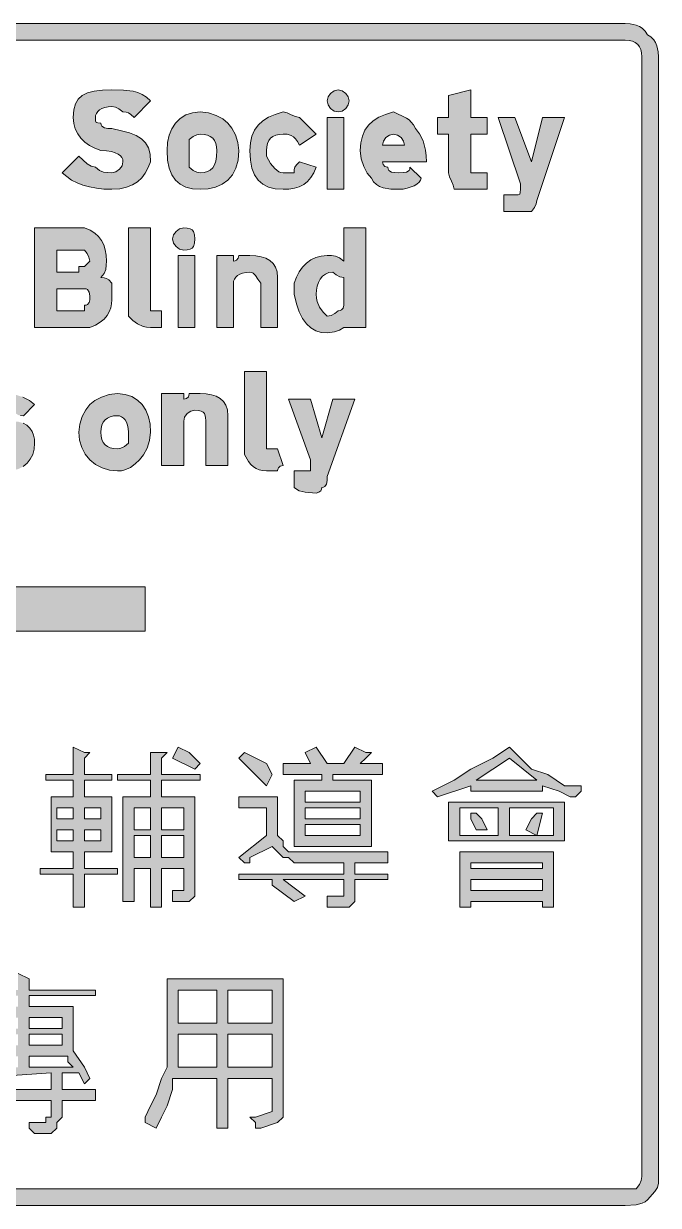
# Model space of a CAD drawing. Header units: metres. Extents: x 124 to 442, y 6 to 263.
# Drawn here: x 304.4 to 442.4, y 6.5 to 263.3 of the extents above; entities that cross this region are included whole.
import ezdxf

# ---------------------------------------------------------------- set-up
doc = ezdxf.new("R2010")
doc.units = ezdxf.units.M
doc.layers.add('FILL_BLACK_000000', color=7, linetype='Continuous', true_color=0x000000)

msp = doc.modelspace()

# ---------------------------------------------------------------- hatches: boundary and pattern name
at = {"layer": 'FILL_BLACK_000000', "true_color": 0x000000}
h = msp.add_hatch(color=7, dxfattribs=at)
h.dxf.hatch_style = 1
h.paths.add_polyline_path([(437.61, 262.98), (438.28, 262.69), (438.92, 262.27), (439.51, 261.67), (440.01, 260.88), (440.8, 260.38), (441.4, 259.79), (441.82, 259.15), (442.11, 258.48), (442.37, 257.17), (442.41, 256.08), (442.41, 13.68), (442.41, 12.48), (442.41, 11.28), (442.2, 10.38), (441.66, 9.48), (440.01, 7.68), (439.51, 7.28), (438.92, 6.99), (437.61, 6.63), (435.21, 6.48), (131.61, 6.48), (129.21, 6.63), (127.9, 6.99), (127.31, 7.28), (126.81, 7.68), (126.1, 8.58), (125.61, 9.48), (125.12, 10.38), (124.41, 11.28), (124.41, 13.68), (124.41, 256.08), (124.45, 257.17), (124.71, 258.48), (125, 259.15), (125.42, 259.79), (126.02, 260.38), (126.81, 260.88), (127.31, 261.67), (127.9, 262.27), (128.54, 262.69), (129.21, 262.98), (130.52, 263.24), (131.61, 263.28), (435.21, 263.28), (436.3, 263.24), (437.61, 262.98)])
h.paths.add_polyline_path([(128.16, 11.88), (128.52, 10.98), (129.21, 10.08), (131.61, 10.08), (435.21, 10.08), (437.61, 10.08), (438.3, 10.98), (438.66, 11.88), (438.79, 12.78), (438.81, 13.68), (438.81, 256.08), (438.75, 256.92), (438.58, 257.65), (438.3, 258.27), (437.91, 258.78), (437.4, 259.17), (436.78, 259.45), (436.05, 259.62), (435.21, 259.68), (131.61, 259.68), (130.73, 259.66), (129.96, 259.53), (129.42, 259.17), (129.26, 258.88), (129.21, 258.48), (128.81, 258.43), (128.52, 258.27), (128.16, 257.73), (128.03, 256.96), (128.01, 256.08), (128.01, 13.68), (128.03, 12.78), (128.16, 11.88)], flags=16)
h = msp.add_hatch(color=7, dxfattribs=at)
h.dxf.hatch_style = 1
h.paths.add_polyline_path([(319.92, 236.19), (318.75, 236.8), (317.73, 237.54), (316.86, 238.38), (316.16, 239.34), (315.64, 240.4), (315.32, 241.59), (315.21, 242.88), (315.32, 244.52), (315.68, 245.84), (316.29, 246.89), (317.16, 247.68), (318.32, 248.25), (319.77, 248.62), (321.53, 248.82), (323.61, 248.88), (326.1, 248.84), (328.26, 248.58), (329.25, 248.29), (330.19, 247.87), (331.11, 247.27), (332.01, 246.48), (328.41, 242.88), (327.7, 243.57), (327.21, 243.93), (326.72, 244.06), (326.01, 244.08), (325.13, 244.77), (324.36, 245.13), (323.61, 245.28), (322.77, 245.23), (322.03, 245.07), (321.42, 244.84), (320.91, 244.53), (320.52, 244.17), (320.23, 243.76), (320.07, 243.33), (320.01, 242.88), (320.03, 242.19), (320.16, 241.83), (320.52, 241.7), (321.21, 241.68), (321.26, 241.28), (321.42, 240.99), (321.96, 240.63), (322.73, 240.5), (323.61, 240.48), (325.69, 240.02), (327.45, 239.52), (328.9, 238.94), (330.06, 238.23), (330.93, 237.35), (331.54, 236.26), (331.9, 234.92), (332.01, 233.28), (331.5, 231.99), (330.87, 230.82), (330.09, 229.8), (329.16, 228.93), (328.06, 228.23), (326.78, 227.71), (325.3, 227.39), (323.61, 227.28), (321.87, 227.34), (320.23, 227.5), (318.72, 227.79), (317.31, 228.18), (316.02, 228.69), (314.83, 229.3), (313.77, 230.04), (312.81, 230.88), (316.41, 234.48), (318.21, 232.83), (319.11, 232.29), (320.01, 232.08), (320.91, 231.39), (321.81, 231.03), (322.71, 230.9), (323.61, 230.88), (324.49, 231.09), (325.26, 231.63), (325.8, 232.4), (326.01, 233.28), (325.95, 233.73), (325.77, 234.16), (325.44, 234.57), (324.96, 234.93), (324.31, 235.24), (323.48, 235.47), (322.45, 235.63), (321.21, 235.68), (319.92, 236.19)])
h = msp.add_hatch(color=7, dxfattribs=at)
h.dxf.hatch_style = 1
h.paths.add_polyline_path([(375, 245.6), (374.46, 244.83), (373.69, 244.29), (372.81, 244.08), (371.93, 244.29), (371.16, 244.83), (370.62, 245.6), (370.41, 246.48), (370.62, 247.36), (371.16, 248.13), (371.93, 248.67), (372.81, 248.88), (373.69, 248.67), (374.46, 248.13), (375, 247.36), (375.21, 246.48), (375, 245.6)])
h = msp.add_hatch(color=7, dxfattribs=at)
h.dxf.hatch_style = 1
h.paths.add_polyline_path([(401.61, 232.08), (401.61, 230.88), (402.81, 230.88), (404.01, 230.88), (405.21, 230.88), (405.21, 227.28), (401.61, 227.28), (398.01, 227.28), (397.82, 228.18), (397.41, 229.08), (397, 229.98), (396.81, 230.88), (396.81, 239.28), (394.41, 239.28), (394.41, 242.88), (396.81, 242.88), (396.81, 247.68), (401.61, 248.88), (401.61, 242.88), (405.21, 242.88), (405.21, 239.28), (401.61, 239.28), (401.61, 232.08)])
h = msp.add_hatch(color=7, dxfattribs=at)
h.dxf.hatch_style = 1
h.paths.add_polyline_path([(350.57, 231.84), (349.82, 230.39), (348.81, 229.23), (347.58, 228.36), (346.15, 227.75), (344.55, 227.39), (342.81, 227.28), (341.12, 227.39), (339.66, 227.75), (338.42, 228.36), (337.41, 229.23), (336.62, 230.39), (336.06, 231.84), (335.72, 233.6), (335.61, 235.68), (335.72, 237.42), (336.06, 239.02), (336.62, 240.45), (337.41, 241.68), (338.42, 242.69), (339.66, 243.44), (341.12, 243.92), (342.81, 244.08), (344.59, 243.87), (346.26, 243.33), (347.7, 242.56), (348.81, 241.68), (349.69, 240.57), (350.46, 239.13), (351, 237.46), (351.21, 235.68), (351.05, 233.6), (350.57, 231.84)])
h.paths.add_polyline_path([(346.18, 237.25), (345.9, 237.87), (345.51, 238.38), (345, 238.77), (344.38, 239.05), (343.65, 239.22), (342.81, 239.28), (342.06, 239.13), (341.29, 238.77), (340.41, 238.08), (340.41, 235.68), (340.41, 232.08), (341.29, 231.39), (342.06, 231.03), (342.81, 230.88), (343.65, 230.94), (344.38, 231.12), (345, 231.45), (345.51, 231.93), (345.9, 232.58), (346.18, 233.41), (346.35, 234.44), (346.41, 235.68), (346.35, 236.52), (346.18, 237.25)], flags=16)
h = msp.add_hatch(color=7, dxfattribs=at)
h.dxf.hatch_style = 1
h.paths.add_polyline_path([(359.97, 239.22), (359.23, 239.05), (358.62, 238.77), (358.11, 238.38), (357.72, 237.87), (357.43, 237.25), (357.27, 236.52), (357.21, 235.68), (357.21, 234.48), (358.11, 232.9), (359.01, 231.78), (359.91, 231.1), (360.36, 230.94), (360.81, 230.88), (363.21, 230.88), (363.23, 231.59), (363.36, 232.08), (363.72, 232.57), (364.41, 233.28), (368.01, 232.08), (367.5, 230.84), (366.88, 229.81), (366.15, 228.98), (365.31, 228.33), (364.35, 227.85), (363.28, 227.52), (362.1, 227.34), (360.81, 227.28), (359.12, 227.39), (357.66, 227.75), (356.42, 228.36), (355.41, 229.23), (354.62, 230.39), (354.06, 231.84), (353.72, 233.6), (353.61, 235.68), (353.72, 237.37), (354.06, 238.85), (354.62, 240.13), (355.41, 241.23), (356.42, 242.16), (357.66, 242.94), (359.12, 243.57), (360.81, 244.08), (361.71, 243.89), (362.61, 243.48), (363.51, 243.07), (364.41, 242.88), (368.01, 239.28), (364.41, 236.88), (363.96, 237.67), (363.51, 238.27), (363.06, 238.69), (362.61, 238.98), (361.71, 239.24), (360.81, 239.28), (359.97, 239.22)])
h = msp.add_hatch(color=7, dxfattribs=at)
h.dxf.hatch_style = 1
h.paths.add_polyline_path([(382.92, 232.27), (383.21, 232.13), (383.61, 232.08), (383.66, 231.68), (383.82, 231.39), (384.36, 231.03), (385.13, 230.9), (386.01, 230.88), (386.89, 230.9), (387.66, 231.03), (388.2, 231.39), (388.36, 231.68), (388.41, 232.08), (390.81, 229.68), (390.7, 229.23), (390.4, 228.8), (389.92, 228.39), (389.31, 228.03), (387.77, 227.49), (386.91, 227.33), (386.01, 227.28), (384.23, 227.32), (382.56, 227.58), (381.8, 227.87), (381.12, 228.29), (380.51, 228.89), (380.01, 229.68), (379.13, 230.79), (378.36, 232.23), (377.82, 233.9), (377.61, 235.68), (377.72, 237.37), (378.06, 238.85), (378.62, 240.13), (379.41, 241.23), (380.42, 242.16), (381.66, 242.94), (383.12, 243.57), (384.81, 244.08), (387.66, 242.73), (388.2, 242.36), (388.69, 241.89), (389.16, 241.27), (389.61, 240.48), (390.49, 239.35), (391.26, 237.78), (391.8, 235.75), (391.96, 234.57), (392.01, 233.28), (382.41, 233.28), (382.56, 232.68), (382.92, 232.27)])
h.paths.add_polyline_path([(383.16, 238.53), (382.62, 237.76), (382.41, 236.88), (387.21, 236.88), (387, 237.76), (386.46, 238.53), (385.69, 239.07), (384.81, 239.28), (383.93, 239.07), (383.16, 238.53)], flags=16)
h = msp.add_hatch(color=7, dxfattribs=at)
h.dxf.hatch_style = 1
h.paths.add_polyline_path([(370.41, 242.88), (374.01, 242.88), (374.01, 227.28), (370.41, 227.28), (370.41, 242.88)])
h = msp.add_hatch(color=7, dxfattribs=at)
h.dxf.hatch_style = 1
h.paths.add_polyline_path([(411.21, 242.88), (414.81, 233.28), (417.21, 242.88), (422.01, 242.88), (416.01, 224.88), (415.86, 224.13), (415.5, 223.36), (414.81, 222.48), (413.61, 222.48), (408.81, 222.48), (408.81, 226.08), (410.01, 226.08), (411.21, 226.08), (411.9, 226.1), (412.26, 226.23), (412.39, 226.59), (412.41, 227.28), (412.41, 228.48), (407.61, 242.88), (411.21, 242.88)])
h = msp.add_hatch(color=7, dxfattribs=at)
h.dxf.hatch_style = 1
h.paths.add_polyline_path([(317.61, 218.88), (318.85, 218.37), (319.88, 217.75), (320.71, 217.02), (321.36, 216.18), (321.84, 215.22), (322.17, 214.15), (322.35, 212.97), (322.41, 211.68), (322.39, 210.78), (322.26, 209.88), (321.9, 208.98), (321.21, 208.08), (321.92, 208.06), (322.41, 207.93), (322.9, 207.57), (323.61, 206.88), (323.61, 203.28), (323.55, 202.38), (323.37, 201.5), (323.04, 200.64), (322.56, 199.83), (321.91, 199.07), (321.08, 198.39), (320.05, 197.78), (318.81, 197.28), (317.61, 197.28), (316.41, 197.28), (306.81, 197.28), (306.81, 218.88), (315.21, 218.88), (316.41, 218.88), (317.61, 218.88)])
h.paths.add_polyline_path([(317.61, 200.88), (317.61, 202.08), (318.01, 202.13), (318.3, 202.27), (318.66, 202.68), (318.81, 203.28), (318.79, 204.16), (318.66, 204.93), (318.3, 205.47), (318.01, 205.63), (317.61, 205.68), (316.41, 205.68), (315.21, 205.68), (311.61, 205.68), (311.61, 200.88), (316.41, 200.88), (317.61, 200.88)], flags=16)
h.paths.add_polyline_path([(316.41, 210.48), (317.61, 210.48), (318.81, 211.68), (318.62, 212.56), (318.21, 213.33), (317.61, 214.08), (316.41, 214.08), (311.61, 214.08), (311.61, 209.28), (316.41, 209.28), (316.41, 210.48)], flags=16)
h = msp.add_hatch(color=7, dxfattribs=at)
h.dxf.hatch_style = 1
h.paths.add_polyline_path([(332.01, 202.08), (332.01, 200.88), (334.41, 200.88), (334.41, 197.28), (332.01, 197.28), (331.16, 197.33), (330.42, 197.49), (329.16, 198.03), (328.13, 198.8), (327.21, 199.68), (327.21, 200.88), (327.21, 218.88), (332.01, 218.88), (332.01, 202.08)])
h = msp.add_hatch(color=7, dxfattribs=at)
h.dxf.hatch_style = 1
h.paths.add_polyline_path([(341.57, 215.6), (341.31, 214.83), (341.02, 214.52), (340.6, 214.29), (340, 214.13), (339.21, 214.08), (338.33, 214.29), (337.56, 214.83), (337.02, 215.6), (336.81, 216.48), (337.02, 217.36), (337.56, 218.13), (338.33, 218.67), (339.21, 218.88), (340, 218.83), (340.6, 218.67), (341.02, 218.44), (341.31, 218.13), (341.57, 217.36), (341.61, 216.48), (341.57, 215.6)])
h = msp.add_hatch(color=7, dxfattribs=at)
h.dxf.hatch_style = 1
h.paths.add_polyline_path([(378.81, 218.88), (378.81, 197.28), (374.01, 197.28), (373.11, 196.68), (371.98, 196.27), (370.41, 196.08), (369.12, 196.19), (367.93, 196.55), (366.87, 197.16), (365.91, 198.03), (365.07, 199.19), (364.33, 200.64), (363.72, 202.4), (363.21, 204.48), (363.21, 205.68), (363.21, 206.88), (363.72, 208.17), (364.33, 209.34), (365.07, 210.36), (365.91, 211.23), (366.87, 211.93), (367.93, 212.45), (369.12, 212.77), (370.41, 212.88), (371.31, 212.86), (372.21, 212.73), (373.11, 212.37), (374.01, 211.68), (374.01, 218.88), (378.81, 218.88)])
h.paths.add_polyline_path([(370.03, 208.87), (369.42, 208.39), (368.91, 207.78), (368.52, 207.05), (368.23, 206.24), (368.07, 205.38), (368.01, 204.48), (368.06, 203.63), (368.22, 202.89), (368.76, 201.63), (369.53, 200.6), (370.41, 199.68), (371.29, 199.87), (372.06, 200.28), (372.81, 200.88), (373.21, 200.93), (373.5, 201.07), (373.86, 201.48), (374.01, 202.08), (374.01, 205.68), (374.01, 206.88), (374.01, 208.08), (373.13, 208.27), (372.36, 208.68), (371.61, 209.28), (370.77, 209.17), (370.03, 208.87)], flags=16)
h = msp.add_hatch(color=7, dxfattribs=at)
h.dxf.hatch_style = 1
h.paths.add_polyline_path([(338.01, 212.88), (341.61, 212.88), (341.61, 197.28), (338.01, 197.28), (338.01, 212.88)])
h = msp.add_hatch(color=7, dxfattribs=at)
h.dxf.hatch_style = 1
h.paths.add_polyline_path([(352.77, 209.23), (352.03, 209.07), (351.42, 208.84), (350.91, 208.53), (350.52, 208.17), (350.23, 207.76), (350.07, 207.33), (350.01, 206.88), (350.01, 197.28), (346.41, 197.28), (346.41, 212.88), (350.01, 212.88), (350.01, 211.68), (350.41, 211.73), (350.7, 211.87), (351.06, 212.28), (351.21, 212.88), (353.61, 212.88), (354.9, 212.82), (356.07, 212.64), (357.09, 212.31), (357.96, 211.83), (358.66, 211.18), (359.18, 210.35), (359.5, 209.32), (359.61, 208.08), (359.61, 197.28), (356.01, 197.28), (356.01, 205.68), (356.01, 206.88), (355.3, 207.76), (354.81, 208.53), (354.32, 209.07), (354.01, 209.23), (353.61, 209.28), (352.77, 209.23)])
h = msp.add_hatch(color=7, dxfattribs=at)
h.dxf.hatch_style = 1
h.paths.add_polyline_path([(357.21, 172.08), (357.21, 170.88), (359.61, 170.88), (360.81, 167.28), (360.21, 167.13), (359.8, 166.77), (359.66, 166.48), (359.61, 166.08), (357.21, 166.08), (356.36, 166.14), (355.62, 166.3), (354.95, 166.59), (354.36, 166.98), (353.82, 167.49), (353.33, 168.1), (352.41, 169.68), (352.41, 187.68), (357.21, 187.68), (357.21, 172.08)])
h = msp.add_hatch(color=7, dxfattribs=at)
h.dxf.hatch_style = 1
h.paths.add_polyline_path([(306.7, 170.79), (306.38, 169.62), (305.86, 168.6), (305.16, 167.73), (304.29, 167.03), (303.27, 166.51), (302.1, 166.19), (300.81, 166.08), (299.52, 166.14), (298.33, 166.3), (297.27, 166.59), (296.31, 166.98), (295.47, 167.49), (294.73, 168.1), (294.12, 168.84), (293.61, 169.68), (296.01, 172.08), (296.41, 172.03), (296.72, 171.89), (297.21, 171.48), (297.7, 171.07), (298.01, 170.93), (298.41, 170.88), (299.16, 170.28), (299.93, 169.87), (300.81, 169.68), (301.41, 169.83), (301.82, 170.19), (301.96, 170.48), (302.01, 170.88), (301.95, 171.33), (301.78, 171.76), (301.5, 172.17), (301.11, 172.53), (300.6, 172.84), (299.98, 173.07), (299.25, 173.23), (298.41, 173.28), (297.56, 173.34), (296.82, 173.52), (296.15, 173.85), (295.56, 174.33), (295.02, 174.98), (294.53, 175.81), (293.61, 178.08), (294.07, 179.32), (294.57, 180.35), (295.15, 181.18), (295.86, 181.83), (296.74, 182.31), (297.83, 182.64), (299.17, 182.82), (300.81, 182.88), (302.59, 182.67), (304.26, 182.13), (305.7, 181.36), (306.81, 180.48), (304.41, 178.08), (303.7, 178.1), (303.21, 178.23), (302.72, 178.59), (302.01, 179.28), (300.81, 179.28), (299.93, 179.26), (299.16, 179.13), (298.62, 178.77), (298.46, 178.48), (298.41, 178.08), (298.56, 177.48), (298.92, 177.07), (299.21, 176.93), (299.61, 176.88), (302.01, 176.88), (303.25, 176.77), (304.28, 176.47), (305.11, 175.99), (305.76, 175.38), (306.24, 174.65), (306.57, 173.84), (306.75, 172.98), (306.81, 172.08), (306.7, 170.79)])
h = msp.add_hatch(color=7, dxfattribs=at)
h.dxf.hatch_style = 1
h.paths.add_polyline_path([(331.26, 171.03), (330.49, 169.59), (329.61, 168.48), (328.69, 167.6), (327.66, 166.83), (326.4, 166.29), (325.66, 166.13), (324.81, 166.08), (323.07, 166.24), (321.47, 166.72), (320.04, 167.47), (318.81, 168.48), (317.8, 169.71), (317.05, 171.14), (316.57, 172.74), (316.41, 174.48), (316.62, 176.26), (317.16, 177.93), (317.93, 179.37), (318.81, 180.48), (319.92, 181.36), (321.36, 182.13), (323.03, 182.67), (324.81, 182.88), (326.5, 182.72), (327.96, 182.24), (329.2, 181.49), (330.21, 180.48), (331, 179.25), (331.56, 177.82), (331.9, 176.22), (332.01, 174.48), (331.8, 172.7), (331.26, 171.03)])
h.paths.add_polyline_path([(327, 176.05), (326.77, 176.67), (326.46, 177.18), (326.1, 177.57), (325.69, 177.85), (325.26, 178.02), (324.81, 178.08), (323.97, 178.02), (323.23, 177.85), (322.62, 177.57), (322.11, 177.18), (321.72, 176.67), (321.43, 176.05), (321.27, 175.32), (321.21, 174.48), (321.27, 173.64), (321.43, 172.9), (321.72, 172.29), (322.11, 171.78), (322.62, 171.39), (323.23, 171.1), (323.97, 170.94), (324.81, 170.88), (325.56, 171.03), (326.33, 171.39), (327.21, 172.08), (327.21, 174.48), (327.16, 175.32), (327, 176.05)], flags=16)
h = msp.add_hatch(color=7, dxfattribs=at)
h.dxf.hatch_style = 1
h.paths.add_polyline_path([(340.73, 179.07), (339.96, 178.53), (339.42, 177.76), (339.21, 176.88), (339.21, 167.28), (334.41, 167.28), (334.41, 182.88), (339.21, 182.88), (339.21, 181.68), (339.81, 181.83), (340.22, 182.19), (340.36, 182.48), (340.41, 182.88), (342.81, 182.88), (344.1, 182.82), (345.27, 182.64), (346.29, 182.31), (347.16, 181.83), (347.86, 181.18), (348.38, 180.35), (348.7, 179.32), (348.81, 178.08), (348.81, 176.88), (348.81, 167.28), (344.01, 167.28), (344.01, 175.68), (344.01, 176.88), (343.97, 177.76), (343.71, 178.53), (343.42, 178.84), (343, 179.07), (342.4, 179.23), (341.61, 179.28), (340.73, 179.07)])
h = msp.add_hatch(color=7, dxfattribs=at)
h.dxf.hatch_style = 1
h.paths.add_polyline_path([(366.81, 181.68), (369.21, 173.28), (371.61, 181.68), (376.41, 181.68), (370.41, 164.88), (370.39, 164), (370.26, 163.23), (369.9, 162.69), (369.61, 162.53), (369.21, 162.48), (369.16, 162.08), (369.02, 161.79), (368.61, 161.43), (368.01, 161.28), (365.61, 161.43), (364.3, 161.79), (363.71, 162.08), (363.21, 162.48), (363.21, 166.08), (364.41, 166.08), (365.61, 166.08), (366.81, 166.08), (366.81, 167.28), (366.81, 168.48), (362.01, 181.68), (366.81, 181.68)])
h = msp.add_hatch(color=7, dxfattribs=at)
h.dxf.hatch_style = 1
h.paths.add_polyline_path([(251.61, 121.68), (236.01, 136.08), (251.61, 151.68), (267.21, 151.68), (256.41, 140.88), (330.81, 140.88), (330.81, 131.28), (256.41, 131.28), (267.21, 121.68), (251.61, 121.68)])
h = msp.add_hatch(color=7, dxfattribs=at)
h.dxf.hatch_style = 1
h.paths.add_polyline_path([(310.41, 95.28), (315.21, 95.28), (315.21, 98.88), (309.21, 98.88), (309.21, 100.08), (315.21, 100.08), (315.21, 106.08), (317.61, 104.88), (318.81, 104.88), (317.61, 103.68), (317.61, 100.08), (323.61, 100.08), (323.61, 98.88), (317.61, 98.88), (317.61, 95.28), (323.61, 95.28), (323.61, 83.28), (317.61, 83.28), (317.61, 79.68), (324.81, 79.68), (324.81, 78.48), (317.61, 78.48), (317.61, 71.28), (315.21, 71.28), (315.21, 78.48), (308.01, 78.48), (308.01, 79.68), (315.21, 79.68), (315.21, 83.28), (310.41, 83.28), (310.41, 95.28)])
h.paths.add_polyline_path([(321.21, 85.68), (321.21, 88.08), (317.61, 88.08), (317.61, 85.68), (321.21, 85.68)], flags=16)
h.paths.add_polyline_path([(317.61, 92.88), (317.61, 90.48), (321.21, 90.48), (321.21, 92.88), (317.61, 92.88)], flags=16)
h.paths.add_polyline_path([(315.21, 90.48), (315.21, 92.88), (311.61, 92.88), (311.61, 90.48), (315.21, 90.48)], flags=16)
h.paths.add_polyline_path([(311.61, 85.68), (315.21, 85.68), (315.21, 88.08), (311.61, 88.08), (311.61, 85.68)], flags=16)
h = msp.add_hatch(color=7, dxfattribs=at)
h.dxf.hatch_style = 1
h.paths.add_polyline_path([(338.01, 106.08), (340.41, 104.88), (342.81, 102.48), (341.61, 101.28), (336.81, 103.68), (338.01, 106.08)])
h = msp.add_hatch(color=7, dxfattribs=at)
h.dxf.hatch_style = 1
h.paths.add_polyline_path([(369.21, 98.88), (369.21, 100.08), (360.81, 100.08), (360.81, 102.48), (366.81, 102.48), (365.61, 104.88), (368.01, 106.08), (370.41, 102.48), (374.01, 102.48), (376.41, 106.08), (378.81, 104.88), (380.01, 104.88), (378.81, 103.68), (377.61, 102.48), (382.41, 102.48), (382.41, 100.08), (371.61, 100.08), (371.61, 98.88), (380.01, 98.88), (380.01, 84.48), (363.21, 84.48), (363.21, 98.88), (369.21, 98.88)])
h.paths.add_polyline_path([(365.61, 89.28), (365.61, 86.88), (377.61, 86.88), (377.61, 89.28), (365.61, 89.28)], flags=16)
h.paths.add_polyline_path([(377.61, 90.48), (377.61, 92.88), (365.61, 92.88), (365.61, 90.48), (377.61, 90.48)], flags=16)
h.paths.add_polyline_path([(365.61, 94.08), (377.61, 94.08), (377.61, 96.48), (365.61, 96.48), (365.61, 94.08)], flags=16)
h = msp.add_hatch(color=7, dxfattribs=at)
h.dxf.hatch_style = 1
h.paths.add_polyline_path([(410.01, 106.08), (411.21, 104.88), (414.81, 101.28), (418.41, 100.08), (422.01, 97.68), (425.61, 97.68), (425.61, 96.48), (424.41, 95.28), (423.21, 95.28), (420.81, 96.48), (417.21, 97.68), (417.21, 96.48), (401.61, 96.48), (401.61, 97.68), (394.41, 95.28), (393.21, 96.48), (398.01, 98.88), (401.61, 101.28), (406.41, 103.68), (410.01, 106.08)])
h.paths.add_polyline_path([(406.41, 101.28), (402.81, 98.88), (416.01, 98.88), (410.01, 103.68), (406.41, 101.28)], flags=16)
h = msp.add_hatch(color=7, dxfattribs=at)
h.dxf.hatch_style = 1
h.paths.add_polyline_path([(332.01, 100.08), (332.01, 104.88), (334.41, 104.88), (335.61, 104.88), (334.41, 103.68), (334.41, 100.08), (342.81, 100.08), (342.81, 98.88), (334.41, 98.88), (334.41, 95.28), (341.61, 95.28), (341.61, 76.08), (341.61, 74.88), (341.61, 73.68), (340.41, 72.48), (338.01, 72.48), (336.81, 72.48), (336.81, 73.68), (336.81, 74.88), (338.01, 74.88), (339.21, 74.88), (339.21, 79.68), (334.41, 79.68), (334.41, 71.28), (332.01, 71.28), (332.01, 79.68), (328.41, 79.68), (328.41, 72.48), (326.01, 72.48), (326.01, 95.28), (332.01, 95.28), (332.01, 98.88), (324.81, 98.88), (324.81, 100.08), (332.01, 100.08)])
h.paths.add_polyline_path([(328.41, 92.88), (328.41, 88.08), (332.01, 88.08), (332.01, 92.88), (328.41, 92.88)], flags=16)
h.paths.add_polyline_path([(328.41, 86.88), (328.41, 82.08), (332.01, 82.08), (332.01, 86.88), (328.41, 86.88)], flags=16)
h.paths.add_polyline_path([(334.41, 86.88), (334.41, 82.08), (339.21, 82.08), (339.21, 86.88), (334.41, 86.88)], flags=16)
h.paths.add_polyline_path([(334.41, 88.08), (339.21, 88.08), (339.21, 92.88), (334.41, 92.88), (334.41, 88.08)], flags=16)
h = msp.add_hatch(color=7, dxfattribs=at)
h.dxf.hatch_style = 1
h.paths.add_polyline_path([(357.21, 102.48), (358.41, 100.08), (357.21, 97.68), (351.21, 103.68), (352.41, 104.88), (357.21, 102.48)])
h = msp.add_hatch(color=7, dxfattribs=at)
h.dxf.hatch_style = 1
h.paths.add_polyline_path([(358.41, 77.28), (351.21, 77.28), (351.21, 78.48), (374.01, 78.48), (374.01, 80.88), (363.21, 80.88), (362.01, 82.08), (360.81, 82.08), (359.61, 83.28), (358.41, 84.48), (353.61, 82.08), (353.61, 80.88), (352.41, 80.88), (351.21, 82.08), (357.21, 86.88), (357.21, 92.88), (351.21, 92.88), (351.21, 95.28), (359.61, 95.28), (359.61, 86.88), (360.81, 85.68), (360.81, 84.48), (362.01, 83.28), (363.21, 83.28), (383.61, 83.28), (383.61, 82.08), (383.61, 80.88), (382.41, 80.88), (376.41, 80.88), (376.41, 78.48), (383.61, 78.48), (383.61, 77.28), (376.41, 77.28), (376.41, 73.68), (376.41, 72.48), (375.21, 71.28), (374.01, 71.28), (370.41, 71.28), (370.41, 73.68), (372.81, 73.68), (374.01, 73.68), (374.01, 77.28), (360.81, 77.28), (365.61, 73.68), (363.21, 72.48), (358.41, 76.08), (358.41, 77.28)])
h = msp.add_hatch(color=7, dxfattribs=at)
h.dxf.hatch_style = 1
h.paths.add_polyline_path([(422.01, 85.68), (396.81, 85.68), (396.81, 94.08), (422.01, 94.08), (422.01, 85.68)])
h.paths.add_polyline_path([(407.61, 92.88), (399.21, 92.88), (399.21, 86.88), (407.61, 86.88), (407.61, 92.88)], flags=16)
h.paths.add_polyline_path([(419.61, 86.88), (419.61, 92.88), (410.01, 92.88), (410.01, 86.88), (419.61, 86.88)], flags=16)
h = msp.add_hatch(color=7, dxfattribs=at)
h.dxf.hatch_style = 1
h.paths.add_polyline_path([(404.01, 90.48), (405.21, 88.08), (402.81, 88.08), (401.61, 90.48), (401.61, 91.68), (402.81, 91.68), (404.01, 90.48)])
h = msp.add_hatch(color=7, dxfattribs=at)
h.dxf.hatch_style = 1
h.paths.add_polyline_path([(416.01, 86.88), (413.61, 88.08), (414.81, 90.48), (416.01, 91.68), (417.21, 91.68), (416.01, 86.88)])
h = msp.add_hatch(color=7, dxfattribs=at)
h.dxf.hatch_style = 1
h.paths.add_polyline_path([(401.61, 71.28), (399.21, 71.28), (399.21, 83.28), (419.61, 83.28), (419.61, 71.28), (417.21, 71.28), (417.21, 72.48), (401.61, 72.48), (401.61, 71.28)])
h.paths.add_polyline_path([(417.21, 77.28), (401.61, 77.28), (401.61, 74.88), (417.21, 74.88), (417.21, 77.28)], flags=16)
h.paths.add_polyline_path([(417.21, 79.68), (417.21, 80.88), (401.61, 80.88), (401.61, 79.68), (417.21, 79.68)], flags=16)
h = msp.add_hatch(color=7, dxfattribs=at)
h.dxf.hatch_style = 1
h.paths.add_polyline_path([(303.21, 49.68), (303.21, 50.88), (303.21, 52.08), (288.81, 52.08), (288.81, 53.28), (303.21, 53.28), (303.21, 56.88), (305.61, 55.68), (305.61, 53.28), (320.01, 53.28), (320.01, 52.08), (305.61, 52.08), (305.61, 50.88), (305.61, 49.68), (315.21, 49.68), (315.21, 40.08), (317.61, 36.48), (318.81, 34.08), (317.61, 32.88), (316.41, 35.28), (312.81, 35.28), (312.81, 31.68), (320.01, 31.68), (320.01, 29.28), (312.81, 29.28), (312.81, 25.68), (311.61, 24.48), (311.61, 23.28), (310.41, 22.08), (309.21, 22.08), (306.81, 22.08), (305.61, 23.28), (305.61, 24.48), (306.81, 24.48), (309.21, 24.48), (309.21, 25.68), (310.41, 25.68), (310.41, 26.88), (310.41, 29.28), (297.21, 29.28), (299.61, 26.88), (300.81, 25.68), (299.61, 23.28), (297.21, 25.68), (294.81, 28.08), (296.01, 29.28), (287.61, 29.28), (287.61, 31.68), (310.41, 31.68), (310.41, 35.28), (292.41, 34.08), (291.21, 32.88), (290.01, 32.88), (290.01, 34.08), (290.01, 36.48), (303.21, 36.48), (303.21, 38.88), (293.61, 38.88), (292.41, 38.88), (292.41, 49.68), (293.61, 49.68), (303.21, 49.68)])
h.paths.add_polyline_path([(305.61, 38.88), (305.61, 36.48), (315.21, 36.48), (314.01, 37.68), (314.01, 38.88), (305.61, 38.88)], flags=16)
h.paths.add_polyline_path([(305.61, 42.48), (305.61, 41.28), (312.81, 41.28), (312.81, 42.48), (312.81, 43.68), (305.61, 43.68), (305.61, 42.48)], flags=16)
h.paths.add_polyline_path([(312.81, 44.88), (312.81, 47.28), (305.61, 47.28), (305.61, 44.88), (312.81, 44.88)], flags=16)
h.paths.add_polyline_path([(294.81, 47.28), (294.81, 44.88), (296.01, 44.88), (303.21, 44.88), (303.21, 47.28), (296.01, 47.28), (294.81, 47.28)], flags=16)
h.paths.add_polyline_path([(303.21, 42.48), (303.21, 43.68), (296.01, 43.68), (294.81, 42.48), (294.81, 41.28), (296.01, 41.28), (303.21, 41.28), (303.21, 42.48)], flags=16)
h = msp.add_hatch(color=7, dxfattribs=at)
h.dxf.hatch_style = 1
h.paths.add_polyline_path([(360.81, 25.68), (359.61, 24.48), (356.01, 23.28), (354.81, 23.28), (354.81, 24.48), (353.61, 25.68), (354.81, 25.68), (358.41, 26.88), (358.41, 28.08), (358.41, 34.08), (348.81, 34.08), (348.81, 23.28), (346.41, 23.28), (346.41, 34.08), (336.81, 34.08), (336.81, 31.68), (335.61, 28.08), (334.41, 25.68), (333.21, 23.28), (330.81, 24.48), (330.81, 25.68), (332.01, 28.08), (333.21, 30.48), (334.41, 34.08), (335.61, 36.48), (335.61, 55.68), (360.81, 55.68), (360.81, 26.88), (360.81, 25.68)])
h.paths.add_polyline_path([(348.81, 36.48), (358.41, 36.48), (358.41, 43.68), (348.81, 43.68), (348.81, 36.48)], flags=16)
h.paths.add_polyline_path([(348.81, 46.08), (358.41, 46.08), (358.41, 53.28), (348.81, 53.28), (348.81, 46.08)], flags=16)
h.paths.add_polyline_path([(338.01, 53.28), (338.01, 46.08), (346.41, 46.08), (346.41, 53.28), (338.01, 53.28)], flags=16)
h.paths.add_polyline_path([(346.41, 36.48), (346.41, 43.68), (338.01, 43.68), (338.01, 36.48), (346.41, 36.48)], flags=16)

# ---------------------------------------------------------------- linework, layer by layer
at = {"layer": 'FILL_BLACK_000000', "lineweight": 0, "true_color": 0x000000}
for points in [[(131.61, 263.28), (435.21, 263.28), (436.3, 263.24), (437.61, 262.98), (438.28, 262.69), (438.92, 262.27), (439.51, 261.67), (440.01, 260.88), (440.8, 260.38), (441.4, 259.79), (441.82, 259.15), (442.11, 258.48), (442.37, 257.17), (442.41, 256.08), (442.41, 13.68), (442.41, 12.48), (442.41, 11.28), (442.2, 10.38), (441.66, 9.48), (440.01, 7.68), (439.51, 7.28), (438.92, 6.99), (437.61, 6.63), (435.21, 6.48), (131.61, 6.48)], [(131.61, 10.08), (435.21, 10.08), (437.61, 10.08), (438.3, 10.98), (438.66, 11.88), (438.79, 12.78), (438.81, 13.68), (438.81, 256.08), (438.75, 256.92), (438.58, 257.65), (438.3, 258.27), (437.91, 258.78), (437.4, 259.17), (436.78, 259.45), (436.05, 259.62), (435.21, 259.68), (131.61, 259.68)], [(304.26, 182.13), (305.7, 181.36), (306.81, 180.48), (304.41, 178.08), (303.7, 178.1)], [(304.28, 176.47), (305.11, 175.99), (305.76, 175.38), (306.24, 174.65), (306.57, 173.84), (306.75, 172.98), (306.81, 172.08), (306.7, 170.79), (306.38, 169.62), (305.86, 168.6), (305.16, 167.73), (304.29, 167.03)], [(303.21, 56.88), (305.61, 55.68), (305.61, 53.28), (320.01, 53.28), (320.01, 52.08), (305.61, 52.08), (305.61, 50.88), (305.61, 49.68), (315.21, 49.68), (315.21, 40.08), (317.61, 36.48), (318.81, 34.08), (317.61, 32.88), (316.41, 35.28), (312.81, 35.28), (312.81, 31.68), (320.01, 31.68), (320.01, 29.28), (312.81, 29.28), (312.81, 25.68), (311.61, 24.48), (311.61, 23.28), (310.41, 22.08), (309.21, 22.08), (306.81, 22.08), (305.61, 23.28), (305.61, 24.48), (306.81, 24.48), (309.21, 24.48), (309.21, 25.68), (310.41, 25.68), (310.41, 26.88), (310.41, 29.28), (297.21, 29.28)], [(287.61, 31.68), (310.41, 31.68), (310.41, 35.28), (292.41, 34.08)]]:
    msp.add_lwpolyline(points, dxfattribs=at)
for points in [[(319.92, 236.19), (318.75, 236.8), (317.73, 237.54), (316.86, 238.38), (316.16, 239.34), (315.64, 240.4), (315.32, 241.59), (315.21, 242.88), (315.32, 244.52), (315.68, 245.84), (316.29, 246.89), (317.16, 247.68), (318.32, 248.25), (319.77, 248.62), (321.53, 248.82), (323.61, 248.88), (326.1, 248.84), (328.26, 248.58), (329.25, 248.29), (330.19, 247.87), (331.11, 247.27), (332.01, 246.48), (328.41, 242.88), (327.7, 243.57), (327.21, 243.93), (326.72, 244.06), (326.01, 244.08), (325.13, 244.77), (324.36, 245.13), (323.61, 245.28), (322.77, 245.23), (322.03, 245.07), (321.42, 244.84), (320.91, 244.53), (320.52, 244.17), (320.23, 243.76), (320.07, 243.33), (320.01, 242.88), (320.03, 242.19), (320.16, 241.83), (320.52, 241.7), (321.21, 241.68), (321.26, 241.28), (321.42, 240.99), (321.96, 240.63), (322.73, 240.5), (323.61, 240.48), (325.69, 240.02), (327.45, 239.52), (328.9, 238.94), (330.06, 238.23), (330.93, 237.35), (331.54, 236.26), (331.9, 234.92), (332.01, 233.28), (331.5, 231.99), (330.87, 230.82), (330.09, 229.8), (329.16, 228.93), (328.06, 228.23), (326.78, 227.71), (325.3, 227.39), (323.61, 227.28), (321.87, 227.34), (320.23, 227.5), (318.72, 227.79), (317.31, 228.18), (316.02, 228.69), (314.83, 229.3), (313.77, 230.04), (312.81, 230.88), (316.41, 234.48), (318.21, 232.83), (319.11, 232.29), (320.01, 232.08), (320.91, 231.39), (321.81, 231.03), (322.71, 230.9), (323.61, 230.88), (324.49, 231.09), (325.26, 231.63), (325.8, 232.4), (326.01, 233.28), (325.95, 233.73), (325.77, 234.16), (325.44, 234.57), (324.96, 234.93), (324.31, 235.24), (323.48, 235.47), (322.45, 235.63), (321.21, 235.68)], [(375, 245.6), (374.46, 244.83), (373.69, 244.29), (372.81, 244.08), (371.93, 244.29), (371.16, 244.83), (370.62, 245.6), (370.41, 246.48), (370.62, 247.36), (371.16, 248.13), (371.93, 248.67), (372.81, 248.88), (373.69, 248.67), (374.46, 248.13), (375, 247.36), (375.21, 246.48)], [(401.61, 232.08), (401.61, 230.88), (402.81, 230.88), (404.01, 230.88), (405.21, 230.88), (405.21, 227.28), (401.61, 227.28), (398.01, 227.28), (397.82, 228.18), (397.41, 229.08), (397, 229.98), (396.81, 230.88), (396.81, 239.28), (394.41, 239.28), (394.41, 242.88), (396.81, 242.88), (396.81, 247.68), (401.61, 248.88), (401.61, 242.88), (405.21, 242.88), (405.21, 239.28), (401.61, 239.28)], [(350.57, 231.84), (349.82, 230.39), (348.81, 229.23), (347.58, 228.36), (346.15, 227.75), (344.55, 227.39), (342.81, 227.28), (341.12, 227.39), (339.66, 227.75), (338.42, 228.36), (337.41, 229.23), (336.62, 230.39), (336.06, 231.84), (335.72, 233.6), (335.61, 235.68), (335.72, 237.42), (336.06, 239.02), (336.62, 240.45), (337.41, 241.68), (338.42, 242.69), (339.66, 243.44), (341.12, 243.92), (342.81, 244.08), (344.59, 243.87), (346.26, 243.33), (347.7, 242.56), (348.81, 241.68), (349.69, 240.57), (350.46, 239.13), (351, 237.46), (351.21, 235.68), (351.05, 233.6)], [(359.97, 239.22), (359.23, 239.05), (358.62, 238.77), (358.11, 238.38), (357.72, 237.87), (357.43, 237.25), (357.27, 236.52), (357.21, 235.68), (357.21, 234.48), (358.11, 232.9), (359.01, 231.78), (359.91, 231.1), (360.36, 230.94), (360.81, 230.88), (363.21, 230.88), (363.23, 231.59), (363.36, 232.08), (363.72, 232.57), (364.41, 233.28), (368.01, 232.08), (367.5, 230.84), (366.88, 229.81), (366.15, 228.98), (365.31, 228.33), (364.35, 227.85), (363.28, 227.52), (362.1, 227.34), (360.81, 227.28), (359.12, 227.39), (357.66, 227.75), (356.42, 228.36), (355.41, 229.23), (354.62, 230.39), (354.06, 231.84), (353.72, 233.6), (353.61, 235.68), (353.72, 237.37), (354.06, 238.85), (354.62, 240.13), (355.41, 241.23), (356.42, 242.16), (357.66, 242.94), (359.12, 243.57), (360.81, 244.08), (361.71, 243.89), (362.61, 243.48), (363.51, 243.07), (364.41, 242.88), (368.01, 239.28), (364.41, 236.88), (363.96, 237.67), (363.51, 238.27), (363.06, 238.69), (362.61, 238.98), (361.71, 239.24), (360.81, 239.28)], [(382.92, 232.27), (383.21, 232.13), (383.61, 232.08), (383.66, 231.68), (383.82, 231.39), (384.36, 231.03), (385.13, 230.9), (386.01, 230.88), (386.89, 230.9), (387.66, 231.03), (388.2, 231.39), (388.36, 231.68), (388.41, 232.08), (390.81, 229.68), (390.7, 229.23), (390.4, 228.8), (389.92, 228.39), (389.31, 228.03), (387.77, 227.49), (386.91, 227.33), (386.01, 227.28), (384.23, 227.32), (382.56, 227.58), (381.8, 227.87), (381.12, 228.29), (380.51, 228.89), (380.01, 229.68), (379.13, 230.79), (378.36, 232.23), (377.82, 233.9), (377.61, 235.68), (377.72, 237.37), (378.06, 238.85), (378.62, 240.13), (379.41, 241.23), (380.42, 242.16), (381.66, 242.94), (383.12, 243.57), (384.81, 244.08), (387.66, 242.73), (388.2, 242.36), (388.69, 241.89), (389.16, 241.27), (389.61, 240.48), (390.49, 239.35), (391.26, 237.78), (391.8, 235.75), (391.96, 234.57), (392.01, 233.28), (382.41, 233.28), (382.56, 232.68)], [(370.41, 242.88), (374.01, 242.88), (374.01, 227.28), (370.41, 227.28)], [(411.21, 242.88), (414.81, 233.28), (417.21, 242.88), (422.01, 242.88), (416.01, 224.88), (415.86, 224.13), (415.5, 223.36), (414.81, 222.48), (413.61, 222.48), (408.81, 222.48), (408.81, 226.08), (410.01, 226.08), (411.21, 226.08), (411.9, 226.1), (412.26, 226.23), (412.39, 226.59), (412.41, 227.28), (412.41, 228.48), (407.61, 242.88)], [(346.18, 237.25), (345.9, 237.87), (345.51, 238.38), (345, 238.77), (344.38, 239.05), (343.65, 239.22), (342.81, 239.28), (342.06, 239.13), (341.29, 238.77), (340.41, 238.08), (340.41, 235.68), (340.41, 232.08), (341.29, 231.39), (342.06, 231.03), (342.81, 230.88), (343.65, 230.94), (344.38, 231.12), (345, 231.45), (345.51, 231.93), (345.9, 232.58), (346.18, 233.41), (346.35, 234.44), (346.41, 235.68), (346.35, 236.52)], [(383.16, 238.53), (382.62, 237.76), (382.41, 236.88), (387.21, 236.88), (387, 237.76), (386.46, 238.53), (385.69, 239.07), (384.81, 239.28), (383.93, 239.07)], [(317.61, 218.88), (318.85, 218.37), (319.88, 217.75), (320.71, 217.02), (321.36, 216.18), (321.84, 215.22), (322.17, 214.15), (322.35, 212.97), (322.41, 211.68), (322.39, 210.78), (322.26, 209.88), (321.9, 208.98), (321.21, 208.08), (321.92, 208.06), (322.41, 207.93), (322.9, 207.57), (323.61, 206.88), (323.61, 203.28), (323.55, 202.38), (323.37, 201.5), (323.04, 200.64), (322.56, 199.83), (321.91, 199.07), (321.08, 198.39), (320.05, 197.78), (318.81, 197.28), (317.61, 197.28), (316.41, 197.28), (306.81, 197.28), (306.81, 218.88), (315.21, 218.88), (316.41, 218.88)], [(332.01, 202.08), (332.01, 200.88), (334.41, 200.88), (334.41, 197.28), (332.01, 197.28), (331.16, 197.33), (330.42, 197.49), (329.16, 198.03), (328.13, 198.8), (327.21, 199.68), (327.21, 200.88), (327.21, 218.88), (332.01, 218.88)], [(341.57, 215.6), (341.31, 214.83), (341.02, 214.52), (340.6, 214.29), (340, 214.13), (339.21, 214.08), (338.33, 214.29), (337.56, 214.83), (337.02, 215.6), (336.81, 216.48), (337.02, 217.36), (337.56, 218.13), (338.33, 218.67), (339.21, 218.88), (340, 218.83), (340.6, 218.67), (341.02, 218.44), (341.31, 218.13), (341.57, 217.36), (341.61, 216.48)], [(378.81, 218.88), (378.81, 197.28), (374.01, 197.28), (373.11, 196.68), (371.98, 196.27), (370.41, 196.08), (369.12, 196.19), (367.93, 196.55), (366.87, 197.16), (365.91, 198.03), (365.07, 199.19), (364.33, 200.64), (363.72, 202.4), (363.21, 204.48), (363.21, 205.68), (363.21, 206.88), (363.72, 208.17), (364.33, 209.34), (365.07, 210.36), (365.91, 211.23), (366.87, 211.93), (367.93, 212.45), (369.12, 212.77), (370.41, 212.88), (371.31, 212.86), (372.21, 212.73), (373.11, 212.37), (374.01, 211.68), (374.01, 218.88)], [(316.41, 210.48), (317.61, 210.48), (318.81, 211.68), (318.62, 212.56), (318.21, 213.33), (317.61, 214.08), (316.41, 214.08), (311.61, 214.08), (311.61, 209.28), (316.41, 209.28)], [(338.01, 212.88), (341.61, 212.88), (341.61, 197.28), (338.01, 197.28)], [(352.77, 209.23), (352.03, 209.07), (351.42, 208.84), (350.91, 208.53), (350.52, 208.17), (350.23, 207.76), (350.07, 207.33), (350.01, 206.88), (350.01, 197.28), (346.41, 197.28), (346.41, 212.88), (350.01, 212.88), (350.01, 211.68), (350.41, 211.73), (350.7, 211.87), (351.06, 212.28), (351.21, 212.88), (353.61, 212.88), (354.9, 212.82), (356.07, 212.64), (357.09, 212.31), (357.96, 211.83), (358.66, 211.18), (359.18, 210.35), (359.5, 209.32), (359.61, 208.08), (359.61, 197.28), (356.01, 197.28), (356.01, 205.68), (356.01, 206.88), (355.3, 207.76), (354.81, 208.53), (354.32, 209.07), (354.01, 209.23), (353.61, 209.28)], [(370.03, 208.87), (369.42, 208.39), (368.91, 207.78), (368.52, 207.05), (368.23, 206.24), (368.07, 205.38), (368.01, 204.48), (368.06, 203.63), (368.22, 202.89), (368.76, 201.63), (369.53, 200.6), (370.41, 199.68), (371.29, 199.87), (372.06, 200.28), (372.81, 200.88), (373.21, 200.93), (373.5, 201.07), (373.86, 201.48), (374.01, 202.08), (374.01, 205.68), (374.01, 206.88), (374.01, 208.08), (373.13, 208.27), (372.36, 208.68), (371.61, 209.28), (370.77, 209.17)], [(317.61, 200.88), (317.61, 202.08), (318.01, 202.13), (318.3, 202.27), (318.66, 202.68), (318.81, 203.28), (318.79, 204.16), (318.66, 204.93), (318.3, 205.47), (318.01, 205.63), (317.61, 205.68), (316.41, 205.68), (315.21, 205.68), (311.61, 205.68), (311.61, 200.88), (316.41, 200.88)], [(357.21, 172.08), (357.21, 170.88), (359.61, 170.88), (360.81, 167.28), (360.21, 167.13), (359.8, 166.77), (359.66, 166.48), (359.61, 166.08), (357.21, 166.08), (356.36, 166.14), (355.62, 166.3), (354.95, 166.59), (354.36, 166.98), (353.82, 167.49), (353.33, 168.1), (352.41, 169.68), (352.41, 187.68), (357.21, 187.68)], [(331.26, 171.03), (330.49, 169.59), (329.61, 168.48), (328.69, 167.6), (327.66, 166.83), (326.4, 166.29), (325.66, 166.13), (324.81, 166.08), (323.07, 166.24), (321.47, 166.72), (320.04, 167.47), (318.81, 168.48), (317.8, 169.71), (317.05, 171.14), (316.57, 172.74), (316.41, 174.48), (316.62, 176.26), (317.16, 177.93), (317.93, 179.37), (318.81, 180.48), (319.92, 181.36), (321.36, 182.13), (323.03, 182.67), (324.81, 182.88), (326.5, 182.72), (327.96, 182.24), (329.2, 181.49), (330.21, 180.48), (331, 179.25), (331.56, 177.82), (331.9, 176.22), (332.01, 174.48), (331.8, 172.7)], [(340.73, 179.07), (339.96, 178.53), (339.42, 177.76), (339.21, 176.88), (339.21, 167.28), (334.41, 167.28), (334.41, 182.88), (339.21, 182.88), (339.21, 181.68), (339.81, 181.83), (340.22, 182.19), (340.36, 182.48), (340.41, 182.88), (342.81, 182.88), (344.1, 182.82), (345.27, 182.64), (346.29, 182.31), (347.16, 181.83), (347.86, 181.18), (348.38, 180.35), (348.7, 179.32), (348.81, 178.08), (348.81, 176.88), (348.81, 167.28), (344.01, 167.28), (344.01, 175.68), (344.01, 176.88), (343.97, 177.76), (343.71, 178.53), (343.42, 178.84), (343, 179.07), (342.4, 179.23), (341.61, 179.28)], [(366.81, 181.68), (369.21, 173.28), (371.61, 181.68), (376.41, 181.68), (370.41, 164.88), (370.39, 164), (370.26, 163.23), (369.9, 162.69), (369.61, 162.53), (369.21, 162.48), (369.16, 162.08), (369.02, 161.79), (368.61, 161.43), (368.01, 161.28), (365.61, 161.43), (364.3, 161.79), (363.71, 162.08), (363.21, 162.48), (363.21, 166.08), (364.41, 166.08), (365.61, 166.08), (366.81, 166.08), (366.81, 167.28), (366.81, 168.48), (362.01, 181.68)], [(327, 176.05), (326.77, 176.67), (326.46, 177.18), (326.1, 177.57), (325.69, 177.85), (325.26, 178.02), (324.81, 178.08), (323.97, 178.02), (323.23, 177.85), (322.62, 177.57), (322.11, 177.18), (321.72, 176.67), (321.43, 176.05), (321.27, 175.32), (321.21, 174.48), (321.27, 173.64), (321.43, 172.9), (321.72, 172.29), (322.11, 171.78), (322.62, 171.39), (323.23, 171.1), (323.97, 170.94), (324.81, 170.88), (325.56, 171.03), (326.33, 171.39), (327.21, 172.08), (327.21, 174.48), (327.16, 175.32)], [(251.61, 121.68), (236.01, 136.08), (251.61, 151.68), (267.21, 151.68), (256.41, 140.88), (330.81, 140.88), (330.81, 131.28), (256.41, 131.28), (267.21, 121.68)], [(310.41, 95.28), (315.21, 95.28), (315.21, 98.88), (309.21, 98.88), (309.21, 100.08), (315.21, 100.08), (315.21, 106.08), (317.61, 104.88), (318.81, 104.88), (317.61, 103.68), (317.61, 100.08), (323.61, 100.08), (323.61, 98.88), (317.61, 98.88), (317.61, 95.28), (323.61, 95.28), (323.61, 83.28), (317.61, 83.28), (317.61, 79.68), (324.81, 79.68), (324.81, 78.48), (317.61, 78.48), (317.61, 71.28), (315.21, 71.28), (315.21, 78.48), (308.01, 78.48), (308.01, 79.68), (315.21, 79.68), (315.21, 83.28), (310.41, 83.28)], [(338.01, 106.08), (340.41, 104.88), (342.81, 102.48), (341.61, 101.28), (336.81, 103.68)], [(369.21, 98.88), (369.21, 100.08), (360.81, 100.08), (360.81, 102.48), (366.81, 102.48), (365.61, 104.88), (368.01, 106.08), (370.41, 102.48), (374.01, 102.48), (376.41, 106.08), (378.81, 104.88), (380.01, 104.88), (378.81, 103.68), (377.61, 102.48), (382.41, 102.48), (382.41, 100.08), (371.61, 100.08), (371.61, 98.88), (380.01, 98.88), (380.01, 84.48), (363.21, 84.48), (363.21, 98.88)], [(410.01, 106.08), (411.21, 104.88), (414.81, 101.28), (418.41, 100.08), (422.01, 97.68), (425.61, 97.68), (425.61, 96.48), (424.41, 95.28), (423.21, 95.28), (420.81, 96.48), (417.21, 97.68), (417.21, 96.48), (401.61, 96.48), (401.61, 97.68), (394.41, 95.28), (393.21, 96.48), (398.01, 98.88), (401.61, 101.28), (406.41, 103.68)], [(332.01, 100.08), (332.01, 104.88), (334.41, 104.88), (335.61, 104.88), (334.41, 103.68), (334.41, 100.08), (342.81, 100.08), (342.81, 98.88), (334.41, 98.88), (334.41, 95.28), (341.61, 95.28), (341.61, 76.08), (341.61, 74.88), (341.61, 73.68), (340.41, 72.48), (338.01, 72.48), (336.81, 72.48), (336.81, 73.68), (336.81, 74.88), (338.01, 74.88), (339.21, 74.88), (339.21, 79.68), (334.41, 79.68), (334.41, 71.28), (332.01, 71.28), (332.01, 79.68), (328.41, 79.68), (328.41, 72.48), (326.01, 72.48), (326.01, 95.28), (332.01, 95.28), (332.01, 98.88), (324.81, 98.88), (324.81, 100.08)], [(357.21, 102.48), (358.41, 100.08), (357.21, 97.68), (351.21, 103.68), (352.41, 104.88)], [(406.41, 101.28), (402.81, 98.88), (416.01, 98.88), (410.01, 103.68)], [(358.41, 77.28), (351.21, 77.28), (351.21, 78.48), (374.01, 78.48), (374.01, 80.88), (363.21, 80.88), (362.01, 82.08), (360.81, 82.08), (359.61, 83.28), (358.41, 84.48), (353.61, 82.08), (353.61, 80.88), (352.41, 80.88), (351.21, 82.08), (357.21, 86.88), (357.21, 92.88), (351.21, 92.88), (351.21, 95.28), (359.61, 95.28), (359.61, 86.88), (360.81, 85.68), (360.81, 84.48), (362.01, 83.28), (363.21, 83.28), (383.61, 83.28), (383.61, 82.08), (383.61, 80.88), (382.41, 80.88), (376.41, 80.88), (376.41, 78.48), (383.61, 78.48), (383.61, 77.28), (376.41, 77.28), (376.41, 73.68), (376.41, 72.48), (375.21, 71.28), (374.01, 71.28), (370.41, 71.28), (370.41, 73.68), (372.81, 73.68), (374.01, 73.68), (374.01, 77.28), (360.81, 77.28), (365.61, 73.68), (363.21, 72.48), (358.41, 76.08)], [(365.61, 94.08), (377.61, 94.08), (377.61, 96.48), (365.61, 96.48)], [(315.21, 90.48), (315.21, 92.88), (311.61, 92.88), (311.61, 90.48)], [(317.61, 92.88), (317.61, 90.48), (321.21, 90.48), (321.21, 92.88)], [(328.41, 92.88), (328.41, 88.08), (332.01, 88.08), (332.01, 92.88)], [(334.41, 88.08), (339.21, 88.08), (339.21, 92.88), (334.41, 92.88)], [(377.61, 90.48), (377.61, 92.88), (365.61, 92.88), (365.61, 90.48)], [(422.01, 85.68), (396.81, 85.68), (396.81, 94.08), (422.01, 94.08)], [(407.61, 92.88), (399.21, 92.88), (399.21, 86.88), (407.61, 86.88)], [(419.61, 86.88), (419.61, 92.88), (410.01, 92.88), (410.01, 86.88)], [(404.01, 90.48), (405.21, 88.08), (402.81, 88.08), (401.61, 90.48), (401.61, 91.68), (402.81, 91.68)], [(416.01, 86.88), (413.61, 88.08), (414.81, 90.48), (416.01, 91.68), (417.21, 91.68)], [(311.61, 85.68), (315.21, 85.68), (315.21, 88.08), (311.61, 88.08)], [(321.21, 85.68), (321.21, 88.08), (317.61, 88.08), (317.61, 85.68)], [(365.61, 89.28), (365.61, 86.88), (377.61, 86.88), (377.61, 89.28)], [(328.41, 86.88), (328.41, 82.08), (332.01, 82.08), (332.01, 86.88)], [(334.41, 86.88), (334.41, 82.08), (339.21, 82.08), (339.21, 86.88)], [(401.61, 71.28), (399.21, 71.28), (399.21, 83.28), (419.61, 83.28), (419.61, 71.28), (417.21, 71.28), (417.21, 72.48), (401.61, 72.48)], [(417.21, 79.68), (417.21, 80.88), (401.61, 80.88), (401.61, 79.68)], [(417.21, 77.28), (401.61, 77.28), (401.61, 74.88), (417.21, 74.88)], [(360.81, 25.68), (359.61, 24.48), (356.01, 23.28), (354.81, 23.28), (354.81, 24.48), (353.61, 25.68), (354.81, 25.68), (358.41, 26.88), (358.41, 28.08), (358.41, 34.08), (348.81, 34.08), (348.81, 23.28), (346.41, 23.28), (346.41, 34.08), (336.81, 34.08), (336.81, 31.68), (335.61, 28.08), (334.41, 25.68), (333.21, 23.28), (330.81, 24.48), (330.81, 25.68), (332.01, 28.08), (333.21, 30.48), (334.41, 34.08), (335.61, 36.48), (335.61, 55.68), (360.81, 55.68), (360.81, 26.88)], [(338.01, 53.28), (338.01, 46.08), (346.41, 46.08), (346.41, 53.28)], [(348.81, 46.08), (358.41, 46.08), (358.41, 53.28), (348.81, 53.28)], [(312.81, 44.88), (312.81, 47.28), (305.61, 47.28), (305.61, 44.88)], [(305.61, 42.48), (305.61, 41.28), (312.81, 41.28), (312.81, 42.48), (312.81, 43.68), (305.61, 43.68)], [(346.41, 36.48), (346.41, 43.68), (338.01, 43.68), (338.01, 36.48)], [(348.81, 36.48), (358.41, 36.48), (358.41, 43.68), (348.81, 43.68)], [(305.61, 38.88), (305.61, 36.48), (315.21, 36.48), (314.01, 37.68), (314.01, 38.88)]]:
    msp.add_lwpolyline(points, close=True, dxfattribs=at)

doc.saveas('drawing.dxf')
